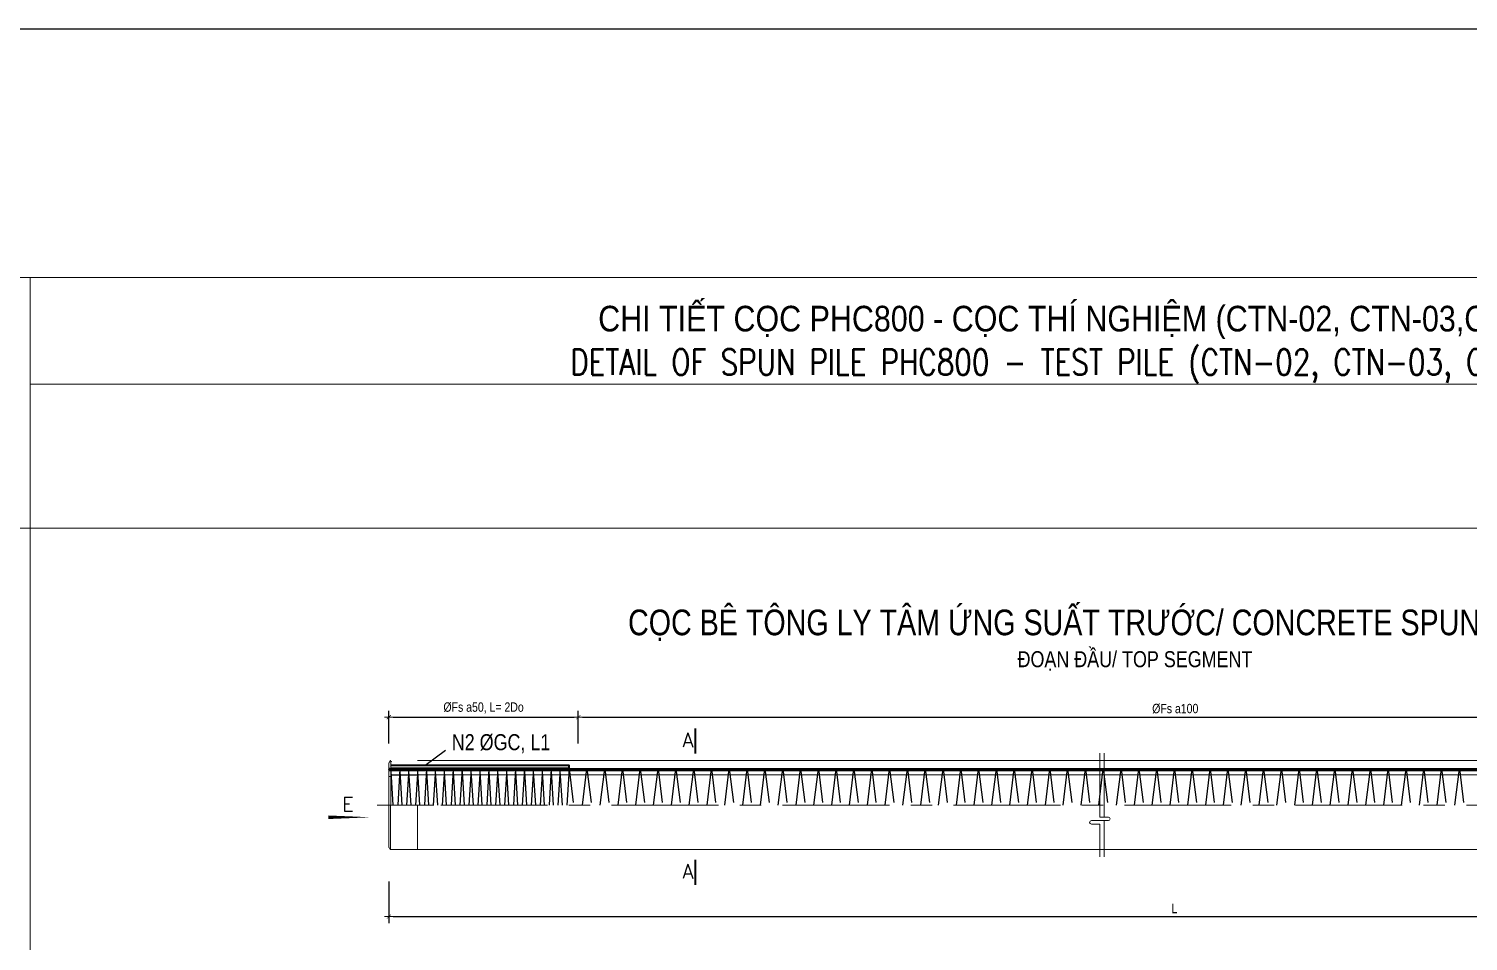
# Model space of a CAD drawing. Header units: millimetres. Extents: x -2123450 to -961021, y -260876 to 649159.
# Drawn here: x -1637077 to -1603396, y 159761 to 181114 of the extents above; entities that cross this region are included whole.
import ezdxf
from ezdxf.enums import TextEntityAlignment as Align

# ---------------------------------------------------------------- set-up
doc = ezdxf.new("R2010")
doc.units = ezdxf.units.MM
doc.header["$LTSCALE"] = 1000
doc.header["$MEASUREMENT"] = 0
doc.header["$PDMODE"] = 66
for name, pattern in [('CENTER2', [1.125, 0.75, -0.125, 0.125, -0.125]), ('CENTERX2', [4, 2.5, -0.5, 0.5, -0.5]), ('HIDDEN2', [4.7625, 3.175, -1.5875])]:
    doc.linetypes.add(name, pattern=pattern)
doc.layers.get('0').update_dxf_attribs({"linetype": 'CONTINUOUS'})
doc.layers.get('DEFPOINTS').update_dxf_attribs({"linetype": 'CONTINUOUS'})
for name, color, linetype, lineweight in [('NDC_S_AXIS', 5, 'CENTER2', 15), ('NDC_S_BREAK-LINE', 1, 'CONTINUOUS', 15), ('NDC_S_CONTINUOUS', 3, 'CONTINUOUS', 20), ('NDC_S_DIM', 1, 'CONTINUOUS', 9), ('NDC_S_ENG TEXT', 2, 'CONTINUOUS', 9), ('NDC_S_FOUNDATION NAME', 7, 'CONTINUOUS', 20), ('NDC_S_HATCH MATERIAL', 8, 'CONTINUOUS', 13), ('NDC_S_REBAR', 4, 'CONTINUOUS', 35), ('NDC_S_STIRRUP', 2, 'CONTINUOUS', 25), ('NDC_S_VN TEXT', 7, 'CONTINUOUS', 9), ('netmanh', 6, 'CONTINUOUS', 15), ('Thep', 1, 'CONTINUOUS', 30)]:
    doc.layers.add(name, color=color, linetype=linetype, lineweight=lineweight)
doc.styles.add('NDC_ARIAL', font='arial.ttf', dxfattribs={"width": 0.8})
doc.styles.add('NDC_ROMANS', font='romans.shx', dxfattribs={"width": 0.8, "bigfont": 'vns.shx'})
doc.styles.get("Standard").update_dxf_attribs({"font": 'romans.shx', "bigfont": 'vns.shx'})
doc.dimstyles.new('DIM', dxfattribs={"dimtxt": 0.03, "dimasz": 0.035, "dimexe": 0.03, "dimexo": 0.03, "dimgap": 0.005, "dimtad": 1, "dimdec": 0, "dimlfac": 10000, "dimzin": 0, "dimdsep": 46, "dimtxsty": 'NDC_ARIAL', "dimblk": 'DOTSMALL', "dimcen": 0.05, "dimclrd": 1, "dimclre": 1, "dimadec": 0, "dimazin": 0, "dimtfac": 1, "dimtdec": 0, "dimtofl": 0, "dimtmove": 0, "dimatfit": 3, "dimfxl": 0.03, "dimtolj": 1, "dimtzin": 0, "dimarcsym": 0})
doc.dimstyles.new('NDC_1-100', dxfattribs={"dimscale": 100, "dimtxt": 2.2, "dimasz": 1, "dimexe": 1.5, "dimexo": 2, "dimgap": 0.8, "dimtad": 1, "dimdec": 0, "dimdsep": 46, "dimtxsty": 'NDC_ARIAL', "dimblk": 'DIMMARK', "dimcen": 49999.938995, "dimdle": 1.5, "dimclrd": 1, "dimclre": 1, "dimclrt": 3, "dimadec": 0, "dimazin": 0, "dimtfac": 1, "dimtdec": 0, "dimtix": 1, "dimtmove": 2, "dimatfit": 3, "dimfxl": 1, "dimarcsym": 0})

# ---------------------------------------------------------------- blocks, each defined once
blk = doc.blocks.new('DIMMARK')
at = {"layer": 'NDC_S_DIM', "color": 1}
blk.add_line((-1.5, 0), (1, 0), dxfattribs=at)
at = {"layer": 'NDC_S_DIM', "color": 2, "const_width": 0.15}
blk.add_lwpolyline([(-0.5, -0.5), (0.5, 0.5)], dxfattribs=at)
blk = doc.blocks.new('*D385')
at = {"layer": 'DEFPOINTS', "color": 0, "transparency": 16777216}
for p in [(-1624219, 165004), (-1628651, 164184), (-1624219, 164184)]:
    blk.add_point(p, dxfattribs=at)
at = {"layer": 'NDC_S_DIM', "color": 1, "lineweight": -2, "transparency": 16777216}
for p, q in [((-1628651, 164384), (-1628651, 165154)), ((-1624219, 164384), (-1624219, 165154)), ((-1628551, 165004), (-1624319, 165004))]:
    blk.add_line(p, q, dxfattribs=at)
at = {"layer": 'NDC_S_DIM', "color": 1, "lineweight": -2, "transparency": 16777216, "xscale": 100, "yscale": 100, "zscale": 100, "rotation": 180}
blk.add_blockref('DIMMARK', (-1628651, 165004), dxfattribs=at)
at = {"layer": 'NDC_S_DIM', "color": 1, "lineweight": -2, "transparency": 16777216, "xscale": 100, "yscale": 100, "zscale": 100}
blk.add_blockref('DIMMARK', (-1624219, 165004), dxfattribs=at)
at = {"layer": 'NDC_S_DIM', "color": 3, "transparency": 16777216, "insert": (-1626435, 165220), "char_height": 220, "attachment_point": 5, "style": 'NDC_ARIAL'}
blk.add_mtext('ØFs a50, L= 2Do', dxfattribs=at)
blk = doc.blocks.new('*D386')
at = {"layer": 'DEFPOINTS', "color": 0, "transparency": 16777216}
for p in [(-1596281, 165004), (-1624219, 164184), (-1596281, 164184)]:
    blk.add_point(p, dxfattribs=at)
at = {"layer": 'NDC_S_DIM', "color": 1, "lineweight": -2, "transparency": 16777216}
for p, q in [((-1624219, 164384), (-1624219, 165154)), ((-1596281, 164384), (-1596281, 165154)), ((-1624119, 165004), (-1596381, 165004))]:
    blk.add_line(p, q, dxfattribs=at)
at = {"layer": 'NDC_S_DIM', "color": 1, "lineweight": -2, "transparency": 16777216, "xscale": 100, "yscale": 100, "zscale": 100, "rotation": 180}
blk.add_blockref('DIMMARK', (-1624219, 165004), dxfattribs=at)
at = {"layer": 'NDC_S_DIM', "color": 1, "lineweight": -2, "transparency": 16777216, "xscale": 100, "yscale": 100, "zscale": 100}
blk.add_blockref('DIMMARK', (-1596281, 165004), dxfattribs=at)
at = {"layer": 'NDC_S_DIM', "color": 3, "transparency": 16777216, "insert": (-1610250, 165202), "char_height": 220, "attachment_point": 5, "style": 'NDC_ARIAL'}
blk.add_mtext('ØFs a100', dxfattribs=at)
blk = doc.blocks.new('*D388')
at = {"layer": 'DEFPOINTS', "color": 0, "transparency": 16777216}
for p in [(-1628651, 161355), (-1591885, 161355), (-1591885, 160337)]:
    blk.add_point(p, dxfattribs=at)
at = {"layer": 'NDC_S_DIM', "color": 1, "lineweight": -2, "transparency": 16777216}
for p, q in [((-1628651, 161155), (-1628651, 160187)), ((-1591885, 161155), (-1591885, 160187)), ((-1628551, 160337), (-1591985, 160337))]:
    blk.add_line(p, q, dxfattribs=at)
at = {"layer": 'NDC_S_DIM', "color": 1, "lineweight": -2, "transparency": 16777216, "xscale": 100, "yscale": 100, "zscale": 100, "rotation": 180}
blk.add_blockref('DIMMARK', (-1628651, 160337), dxfattribs=at)
at = {"layer": 'NDC_S_DIM', "color": 1, "lineweight": -2, "transparency": 16777216, "xscale": 100, "yscale": 100, "zscale": 100}
blk.add_blockref('DIMMARK', (-1591885, 160337), dxfattribs=at)
at = {"layer": 'NDC_S_DIM', "color": 3, "transparency": 16777216, "insert": (-1610268, 160527), "char_height": 220, "attachment_point": 5, "style": 'NDC_ARIAL'}
blk.add_mtext('L ', dxfattribs=at)
blk = doc.blocks.new('daucocmangxong 3.0 khong be tong')
at = {"layer": 'NDC_S_AXIS', "linetype": 'CENTERX2'}
blk.add_line((0.093, 0.25), (-0.2262, 0.25), dxfattribs=at)
at = {"layer": 'NDC_S_CONTINUOUS'}
for p, q in [((-0.148, 0.497), (-0.148, 0.4535)), ((-0.155, 0.4565), (-0.16, 0.4565)), ((-0.155, 0.4435), (-0.16, 0.4435)), ((-0.148, 0.41), (-0.16, 0.41)), ((-0.155, 0.4565), (-0.155, 0.4545)), ((-0.155, 0.4545), (-0.148, 0.4545)), ((-0.155, 0.4455), (-0.155, 0.4435)), ((-0.155, 0.4455), (-0.148, 0.4455)), ((-0.148, 0.4465), (-0.148, 0.25)), ((-0.15, 0.25), (-0.15, 0)), ((0, 0.25), (0, 0)), ((-0.15, 0), (0, 0))]:
    blk.add_line(p, q, dxfattribs=at)
blk.add_lwpolyline([(-0.15, 0.002), (-0.15, 0), (-0.153, 0), (-0.159, 0.012), (-0.16, 0.012), (-0.16, 0.488), (-0.159, 0.488), (-0.153, 0.5), (-0.15, 0.5), (-0.15, 0.497)], dxfattribs=at)
at = {"layer": 'NDC_S_REBAR'}
for p, q in [((-0.156, 0.4535), (0, 0.4535)), ((-0.156, 0.4465), (0, 0.4465))]:
    blk.add_line(p, q, dxfattribs=at)
at = {"layer": 'NDC_S_STIRRUP'}
blk.add_line((-0.148, 0.42), (0, 0.42), dxfattribs=at)
at = {"layer": 'netmanh'}
blk.add_arc((-0.148, 0.497), 0.003, 270, 0, dxfattribs=at)
at = {"layer": 'Thep'}
blk.add_ellipse((-0.1575, 0.4501), major_axis=(0, 0.0055), ratio=0.363902, start_param=5.391025, end_param=10.293338, dxfattribs=at)
blk = doc.blocks.new('thep gia cuong')
at = {"layer": 'NDC_S_REBAR'}
blk.add_lwpolyline([(0, -0.014), (1, -0.014), (1, 0), (0, 0)], dxfattribs=at)
blk = doc.blocks.new('_DotSmall')
at = {"color": 0, "linetype": 'ByBlock', "lineweight": 9, "const_width": 0.5}
blk.add_lwpolyline([(-0.0625, 0, 1), (0.0625, 0, 1)], format="xyb", close=True, dxfattribs=at)

msp = doc.modelspace()

# ---------------------------------------------------------------- linework, layer by layer
at = {"layer": 'DEFPOINTS'}
msp.add_lwpolyline([(-1698145.34, 181113.77), (-1571995.34, 181113.77), (-1571995.34, 92013.77), (-1698145.34, 92013.77)], close=True, dxfattribs=at)
at = {"layer": 'NDC_S_AXIS', "linetype": 'CENTERX2'}
msp.add_line((-1592939.1, 162946.83), (-1627597.15, 162946.83), dxfattribs=at)
at = {"layer": 'NDC_S_BREAK-LINE'}
for p, q in [((-1611914.54, 162666.72), (-1611914.54, 164161.24)), ((-1611914.54, 162583.39), (-1611914.54, 161734.75))]:
    msp.add_line(p, q, dxfattribs=at)
msp.add_lwpolyline([(-1612013.58, 164161.24), (-1612013.58, 162666.72), (-1611815.5, 162666.72, -1), (-1611815.5, 162583.39), (-1612013.58, 162583.39), (-1612211.67, 162583.39, 1), (-1612211.67, 162500.06), (-1612013.58, 162500.06), (-1612013.58, 161734.75)], format="xyb", dxfattribs=at)
at = {"layer": 'NDC_S_CONTINUOUS'}
for p, q in [((-1584595.34, 175295.06), (-1669530.76, 175295.06)), ((-1637042.3, 175295.06), (-1637042.3, 94563.77)), ((-1637042.3, 172795.98), (-1584595.34, 172795.98)), ((-1584595.34, 169424.27), (-1659955.41, 169424.27)), ((-1627984.79, 163988.5), (-1592551.46, 163988.5)), ((-1627984.79, 163655.16), (-1592551.46, 163655.16)), ((-1627984.79, 161905.16), (-1592551.46, 161905.16))]:
    msp.add_line(p, q, dxfattribs=at)
at = {"layer": 'NDC_S_HATCH MATERIAL'}
msp.add_lwpolyline([(-1630066.83, 162661.64, 83.33, 16.67, 0), (-1629274.01, 162661.64, 416.67, 0, 0), (-1629113.96, 162661.64, 0, 0, 0)], format="xyseb", dxfattribs=at)
at = {"layer": 'NDC_S_REBAR'}
for p, q in [((-1621486.68, 164741.25), (-1621486.68, 164155.06)), ((-1627984.79, 163794.75), (-1592551.46, 163794.75)), ((-1627984.79, 163765.58), (-1592551.46, 163765.58)), ((-1621486.68, 161665.97), (-1621486.68, 161079.78))]:
    msp.add_line(p, q, dxfattribs=at)
at = {"layer": 'NDC_S_STIRRUP', "linetype": 'HIDDEN2', "ltscale": 0.25}
for p, q in [((-1628549.38, 162946.83), (-1628601.46, 163794.75)), ((-1628341.04, 162946.83), (-1628393.13, 163794.75)), ((-1628132.71, 162946.83), (-1628184.79, 163794.75)), ((-1627924.38, 162946.83), (-1627976.46, 163794.75)), ((-1627716.04, 162946.83), (-1627768.13, 163794.75)), ((-1627507.71, 162946.83), (-1627559.79, 163794.75)), ((-1627299.38, 162946.83), (-1627351.46, 163794.75)), ((-1627091.04, 162946.83), (-1627143.13, 163794.75)), ((-1626882.71, 162946.83), (-1626934.79, 163794.75)), ((-1626674.38, 162946.83), (-1626726.46, 163794.75)), ((-1626466.04, 162946.83), (-1626518.13, 163794.75)), ((-1626257.71, 162946.83), (-1626309.79, 163794.75)), ((-1626049.38, 162946.83), (-1626101.46, 163794.75)), ((-1625841.04, 162946.83), (-1625893.13, 163794.75)), ((-1625632.71, 162946.83), (-1625684.79, 163794.75)), ((-1625424.38, 162946.83), (-1625476.46, 163794.75)), ((-1625216.04, 162946.83), (-1625268.13, 163794.75)), ((-1625007.71, 162946.83), (-1625059.79, 163794.75)), ((-1624799.38, 162946.83), (-1624851.46, 163794.75)), ((-1624591.04, 162946.83), (-1624643.13, 163794.75)), ((-1624434.79, 163794.75), (-1624330.63, 162946.83)), ((-1624018.13, 163794.75), (-1623913.96, 162946.83)), ((-1623601.46, 163794.75), (-1623497.29, 162946.83)), ((-1623184.79, 163794.75), (-1623080.63, 162946.83)), ((-1622768.13, 163794.75), (-1622663.96, 162946.83)), ((-1622351.46, 163794.75), (-1622247.29, 162946.83)), ((-1621934.79, 163794.75), (-1621830.63, 162946.83)), ((-1621518.13, 163794.75), (-1621413.96, 162946.83)), ((-1621101.46, 163794.75), (-1620997.29, 162946.83)), ((-1620684.79, 163794.75), (-1620580.63, 162946.83)), ((-1620268.13, 163794.75), (-1620163.96, 162946.83)), ((-1619851.46, 163794.75), (-1619747.29, 162946.83)), ((-1619434.79, 163794.75), (-1619330.63, 162946.83)), ((-1619018.13, 163794.75), (-1618913.96, 162946.83)), ((-1618601.46, 163794.75), (-1618497.29, 162946.83)), ((-1618184.79, 163794.75), (-1618080.63, 162946.83)), ((-1617768.13, 163794.75), (-1617663.96, 162946.83)), ((-1617351.46, 163794.75), (-1617247.29, 162946.83)), ((-1616934.79, 163794.75), (-1616830.63, 162946.83)), ((-1616518.13, 163794.75), (-1616413.96, 162946.83)), ((-1616101.46, 163794.75), (-1615997.29, 162946.83)), ((-1615684.79, 163794.75), (-1615580.63, 162946.83)), ((-1615268.13, 163794.75), (-1615163.96, 162946.83)), ((-1614851.46, 163794.75), (-1614747.29, 162946.83)), ((-1614434.79, 163794.75), (-1614330.63, 162946.83)), ((-1614018.13, 163794.75), (-1613913.96, 162946.83)), ((-1613601.46, 163794.75), (-1613497.29, 162946.83)), ((-1613184.79, 163794.75), (-1613080.63, 162946.83)), ((-1612768.13, 163794.75), (-1612663.96, 162946.83)), ((-1612351.46, 163794.75), (-1612247.29, 162946.83)), ((-1611934.79, 163794.75), (-1611830.63, 162946.83)), ((-1611518.13, 163794.75), (-1611413.96, 162946.83)), ((-1611101.46, 163794.75), (-1610997.29, 162946.83)), ((-1610684.79, 163794.75), (-1610580.63, 162946.83)), ((-1610268.13, 163794.75), (-1610163.96, 162946.83)), ((-1609851.46, 163794.75), (-1609747.29, 162946.83)), ((-1609434.79, 163794.75), (-1609330.63, 162946.83)), ((-1609018.13, 163794.75), (-1608913.96, 162946.83)), ((-1608601.46, 163794.75), (-1608497.29, 162946.83)), ((-1608184.79, 163794.75), (-1608080.63, 162946.83)), ((-1607768.13, 163794.75), (-1607663.96, 162946.83)), ((-1607351.46, 163794.75), (-1607247.29, 162946.83)), ((-1606934.79, 163794.75), (-1606830.63, 162946.83)), ((-1606518.13, 163794.75), (-1606413.96, 162946.83)), ((-1606101.46, 163794.75), (-1605997.29, 162946.83)), ((-1605684.79, 163794.75), (-1605580.63, 162946.83)), ((-1605268.13, 163794.75), (-1605163.96, 162946.83)), ((-1604851.46, 163794.75), (-1604747.29, 162946.83)), ((-1604434.79, 163794.75), (-1604330.63, 162946.83)), ((-1604018.13, 163794.75), (-1603913.96, 162946.83)), ((-1603601.46, 163794.75), (-1603497.29, 162946.83))]:
    msp.add_line(p, q, dxfattribs=at)
at = {"layer": 'NDC_S_STIRRUP'}
for p, q in [((-1628393.13, 163794.75), (-1628445.21, 162946.83)), ((-1628184.79, 163794.75), (-1628236.88, 162946.83)), ((-1627976.46, 163794.75), (-1628028.54, 162946.83)), ((-1627768.13, 163794.75), (-1627820.21, 162946.83)), ((-1627559.79, 163794.75), (-1627611.88, 162946.83)), ((-1627351.46, 163794.75), (-1627403.54, 162946.83)), ((-1627143.13, 163794.75), (-1627195.21, 162946.83)), ((-1626934.79, 163794.75), (-1626986.88, 162946.83)), ((-1626726.46, 163794.75), (-1626778.54, 162946.83)), ((-1626518.13, 163794.75), (-1626570.21, 162946.83)), ((-1626309.79, 163794.75), (-1626361.88, 162946.83)), ((-1626101.46, 163794.75), (-1626153.54, 162946.83)), ((-1625893.13, 163794.75), (-1625945.21, 162946.83)), ((-1625684.79, 163794.75), (-1625736.88, 162946.83)), ((-1625476.46, 163794.75), (-1625528.54, 162946.83)), ((-1625268.13, 163794.75), (-1625320.21, 162946.83)), ((-1625059.79, 163794.75), (-1625111.88, 162946.83)), ((-1624851.46, 163794.75), (-1624903.54, 162946.83)), ((-1624643.13, 163794.75), (-1624695.21, 162946.83)), ((-1624434.79, 163794.75), (-1624486.88, 162946.83)), ((-1624122.29, 162946.83), (-1624018.13, 163794.75)), ((-1623705.63, 162946.83), (-1623601.46, 163794.75)), ((-1623288.96, 162946.83), (-1623184.79, 163794.75)), ((-1622872.29, 162946.83), (-1622768.13, 163794.75)), ((-1622455.63, 162946.83), (-1622351.46, 163794.75)), ((-1622038.96, 162946.83), (-1621934.79, 163794.75)), ((-1621622.29, 162946.83), (-1621518.13, 163794.75)), ((-1621205.63, 162946.83), (-1621101.46, 163794.75)), ((-1620788.96, 162946.83), (-1620684.79, 163794.75)), ((-1620372.29, 162946.83), (-1620268.13, 163794.75)), ((-1619955.63, 162946.83), (-1619851.46, 163794.75)), ((-1619538.96, 162946.83), (-1619434.79, 163794.75)), ((-1619122.29, 162946.83), (-1619018.13, 163794.75)), ((-1618705.63, 162946.83), (-1618601.46, 163794.75)), ((-1618288.96, 162946.83), (-1618184.79, 163794.75)), ((-1617872.29, 162946.83), (-1617768.13, 163794.75)), ((-1617455.63, 162946.83), (-1617351.46, 163794.75)), ((-1617038.96, 162946.83), (-1616934.79, 163794.75)), ((-1616622.29, 162946.83), (-1616518.13, 163794.75)), ((-1616205.63, 162946.83), (-1616101.46, 163794.75)), ((-1615788.96, 162946.83), (-1615684.79, 163794.75)), ((-1615372.29, 162946.83), (-1615268.13, 163794.75)), ((-1614955.63, 162946.83), (-1614851.46, 163794.75)), ((-1614538.96, 162946.83), (-1614434.79, 163794.75)), ((-1614122.29, 162946.83), (-1614018.13, 163794.75)), ((-1613705.63, 162946.83), (-1613601.46, 163794.75)), ((-1613288.96, 162946.83), (-1613184.79, 163794.75)), ((-1612872.29, 162946.83), (-1612768.13, 163794.75)), ((-1612455.63, 162946.83), (-1612351.46, 163794.75)), ((-1612038.96, 162946.83), (-1611934.79, 163794.75)), ((-1611622.29, 162946.83), (-1611518.13, 163794.75)), ((-1611205.63, 162946.83), (-1611101.46, 163794.75)), ((-1610788.96, 162946.83), (-1610684.79, 163794.75)), ((-1610372.29, 162946.83), (-1610268.13, 163794.75)), ((-1609955.63, 162946.83), (-1609851.46, 163794.75)), ((-1609538.96, 162946.83), (-1609434.79, 163794.75)), ((-1609122.29, 162946.83), (-1609018.13, 163794.75)), ((-1608705.63, 162946.83), (-1608601.46, 163794.75)), ((-1608288.96, 162946.83), (-1608184.79, 163794.75)), ((-1607872.29, 162946.83), (-1607768.13, 163794.75)), ((-1607455.63, 162946.83), (-1607351.46, 163794.75)), ((-1607038.96, 162946.83), (-1606934.79, 163794.75)), ((-1606622.29, 162946.83), (-1606518.13, 163794.75)), ((-1606205.63, 162946.83), (-1606101.46, 163794.75)), ((-1605788.96, 162946.83), (-1605684.79, 163794.75)), ((-1605372.29, 162946.83), (-1605268.13, 163794.75)), ((-1604955.63, 162946.83), (-1604851.46, 163794.75)), ((-1604538.96, 162946.83), (-1604434.79, 163794.75)), ((-1604122.29, 162946.83), (-1604018.13, 163794.75)), ((-1603705.63, 162946.83), (-1603601.46, 163794.75))]:
    msp.add_line(p, q, dxfattribs=at)

# ---------------------------------------------------------------- block references
at = {"layer": 'NDC_S_HATCH MATERIAL', "xscale": 4166.666667932241, "yscale": 4166.666667932241, "zscale": 4166.666667932241}
for name, p in [('daucocmangxong 3.0 khong be tong', (-1627984.79, 161905.16)), ('thep gia cuong', (-1628601.46, 163871.97))]:
    msp.add_blockref(name, p, dxfattribs=at)

# ---------------------------------------------------------------- texts
at = {"layer": 'NDC_S_ENG TEXT', "style": 'NDC_ROMANS', "width": 0.8}
msp.add_text('DETAIL OF SPUN PILE PHC800 - TEST PILE (CTN-02, CTN-03, CTN-04, CTN-05)', height=600, dxfattribs=at).set_placement((-1610945.35, 173013.78), align=Align.CENTER)
at = {"layer": 'NDC_S_FOUNDATION NAME', "style": 'NDC_ARIAL', "width": 0.85}
msp.add_text('CHI TIẾT CỌC PHC800 - CỌC THÍ NGHIỆM (CTN-02, CTN-03,CTN-04, CTN-05)', height=600, dxfattribs=at).set_placement((-1610810.78, 174331.29), align=Align.MIDDLE)
at = {"layer": 'NDC_S_VN TEXT', "lineweight": 100, "style": 'NDC_ARIAL', "width": 0.8}
msp.add_text('CỌC BÊ TÔNG LY TÂM ỨNG SUẤT TRƯỚC/ CONCRETE SPUN PILE PHC-AB800', height=600, dxfattribs=at).set_placement((-1610347.29, 166921.52), align=Align.CENTER)
at = {"layer": 'NDC_S_VN TEXT', "style": 'NDC_ARIAL', "width": 0.8}
msp.add_text('ĐOẠN ĐẦU/ TOP SEGMENT', height=375, dxfattribs=at).set_placement((-1611193.16, 166173.45), align=Align.CENTER)
at = {"layer": 'NDC_S_VN TEXT'}
for s, p in [('A', (-1621782.03, 164303.46)), ('E', (-1629747.37, 162801.51)), ('A', (-1621782.03, 161228.17))]:
    msp.add_text(s, height=333.33, dxfattribs=at).set_placement(p)
at = {"layer": 'NDC_S_VN TEXT', "insert": (-1627179.11, 164606.16), "char_height": 375, "attachment_point": 1, "style": 'NDC_ARIAL'}
msp.add_mtext('\\A1;N2 ØGC, L1', dxfattribs=at)

# ---------------------------------------------------------------- dimensions: what is measured, and where the dimension line sits
at = {"layer": 'NDC_S_DIM'}
for base, p1, p2, text, picture, middle in [((-1624219.06, 165003.94), (-1628651.46, 164184.41), (-1624219.06, 164184.41), 'ØFs a50, L= 2Do', '*D385', (-1626435.26, 165219.75)), ((-1596280.75, 165003.94), (-1624219.06, 164184.41), (-1596280.75, 164184.41), 'ØFs a100', '*D386', (-1610249.91, 165202.42)), ((-1591884.79, 160337.15), (-1628651.46, 161355.16), (-1591884.79, 161355.16), 'L ', '*D388', (-1610268.13, 160527.15))]:
    dim = msp.add_linear_dim(base=base, p1=p1, p2=p2, text=text, dimstyle='NDC_1-100', dxfattribs=at)
    dim.commit()
    dim.dimension.update_dxf_attribs({"geometry": picture, "text_midpoint": middle})

# ---------------------------------------------------------------- leaders
at = {"layer": 'NDC_S_VN TEXT', "annotation_type": 0, "has_hookline": 1, "hookline_direction": 0, "text_width": 2197}
msp.add_leader([(-1627806.39, 163871.97), (-1627327.38, 164230.06), (-1627327.34, 164230.06)], dimstyle='DIM', override={"dimgap": 0.005, "dimtad": 0}, dxfattribs=at)

doc.saveas('drawing.dxf')
